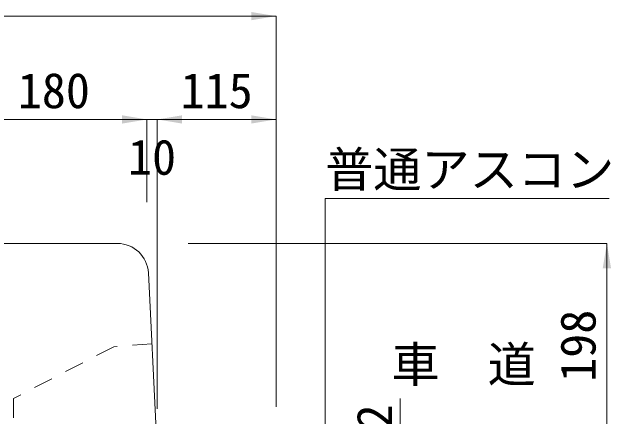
# Model space of a CAD drawing. Units: millimetres at full size. Extents: x 0 to 26200, y 7460 to 13400.
# Drawn here: x 1263 to 1842, y 11423 to 11814 of the extents above; entities that cross this region are included whole.
import ezdxf
from ezdxf.enums import TextEntityAlignment as Align

# ---------------------------------------------------------------- set-up
doc = ezdxf.new("R2010")
doc.units = ezdxf.units.MM
doc.header["$LTSCALE"] = 25
doc.linetypes.add('USER1', pattern=[1.35, 0.75, -0.6])
for name, color, linetype, lineweight in [('側溝・本体', 7, 'Continuous', 9), ('寸法線', 7, 'Continuous', 9), ('引出線', 4, 'Continuous', 9), ('本体', 2, 'Continuous', 20)]:
    doc.layers.add(name, color=color, linetype=linetype, lineweight=lineweight)
doc.layers.add('文字', color=7, linetype='Continuous')
doc.styles.add('ＭＳ ゴシック', font='')
doc.styles.get('ＭＳ ゴシック').set_extended_font_data('MS Gothic')

# ---------------------------------------------------------------- blocks, each defined once
blk = doc.blocks.new('filled_arrow')
at = {"color": 0, "linetype": 'Continuous', "lineweight": -2}
blk.add_solid([(7.5, 1.25), (0, 0), (7.5, -1.25)], dxfattribs=at)

msp = doc.modelspace()

# ---------------------------------------------------------------- linework, layer by layer
at = {"layer": '側溝・本体', "linetype": 'USER1'}
for p, q in [((1397.9, 11493.09), (1361.05, 11490.09)), ((1361.05, 11490.09), (1264.05, 11440.09)), ((1264.05, 11440.09), (1264.05, 11387.09))]:
    msp.add_line(p, q, dxfattribs=at)
at = {"layer": '寸法線', "lineweight": 13}
for p, q in [((1088.05, 11810.09), (1518.05, 11810.09)), ((1518.05, 11432.09), (1518.05, 11810.09)), ((1213.05, 11710.09), (1393.05, 11710.09)), ((1345.05, 11710.09), (1451.05, 11710.09)), ((1393.05, 11630.09), (1393.05, 11710.09)), ((1403.05, 11710.09), (1518.05, 11710.09)), ((1403.05, 11430.09), (1403.05, 11710.09)), ((1518.05, 11432.09), (1518.05, 11710.09)), ((1393.05, 11630.09), (1393.05, 11640.63)), ((1403.05, 11430.09), (1403.05, 11640.63)), ((1433.05, 11590.09), (1838.05, 11590.09)), ((1838.05, 11392.09), (1838.05, 11590.09)), ((1638.05, 11342.09), (1638.05, 11440.09))]:
    msp.add_line(p, q, dxfattribs=at)
at = {"layer": '引出線'}
msp.add_lwpolyline([(1565.42, 11392.09), (1565.42, 11633.64), (1840.26, 11633.64)], dxfattribs=at)
at = {"layer": '本体'}
for p, q in [((1241.58, 11590.09), (1364.51, 11590.09)), ((1394.47, 11561.58), (1402.71, 11396.85))]:
    msp.add_line(p, q, dxfattribs=at)
msp.add_arc((1364.51, 11560.09), 30, 2.86241, 90, dxfattribs=at)

# ---------------------------------------------------------------- block references
at = {"layer": '寸法線', "lineweight": 13, "xscale": 3.2, "yscale": 3.2}
for p, rotation in [((1518.05, 11810.09), 180), ((1393.05, 11710.09), 180), ((1393.05, 11710.09), 180), ((1518.05, 11710.09), 180), ((1838.05, 11590.09), 270)]:
    msp.add_blockref('filled_arrow', p, dxfattribs=dict(at, rotation=rotation))
msp.add_blockref('filled_arrow', (1403.05, 11710.09), dxfattribs=at)
msp.add_blockref('filled_arrow', (1403.05, 11710.09), dxfattribs=at)

# ---------------------------------------------------------------- texts
at = {"layer": '寸法線', "style": 'ＭＳ ゴシック'}
for s, p in [('180', (1303.05, 11738.09)), ('115', (1460.55, 11738.09)), ('10', (1398.05, 11673.63))]:
    msp.add_text(s, height=34.18, dxfattribs=at).set_placement(p, align=Align.MIDDLE_CENTER)
for s, p in [('198', (1810.05, 11491.09)), ('2', (1613.05, 11422.75))]:
    msp.add_text(s, height=34.18, rotation=90, dxfattribs=at).set_placement(p, align=Align.MIDDLE_CENTER)
at = {"layer": '引出線', "style": 'ＭＳ ゴシック'}
msp.add_text('普通アスコン', height=34.18, dxfattribs=at).set_placement((1565.42, 11678.85), align=Align.TOP_LEFT)
at = {"layer": '文字', "style": 'ＭＳ ゴシック'}
msp.add_text('車  道', height=34.18, dxfattribs=at).set_placement((1699.44, 11473.07), align=Align.MIDDLE_CENTER)

doc.saveas('drawing.dxf')
